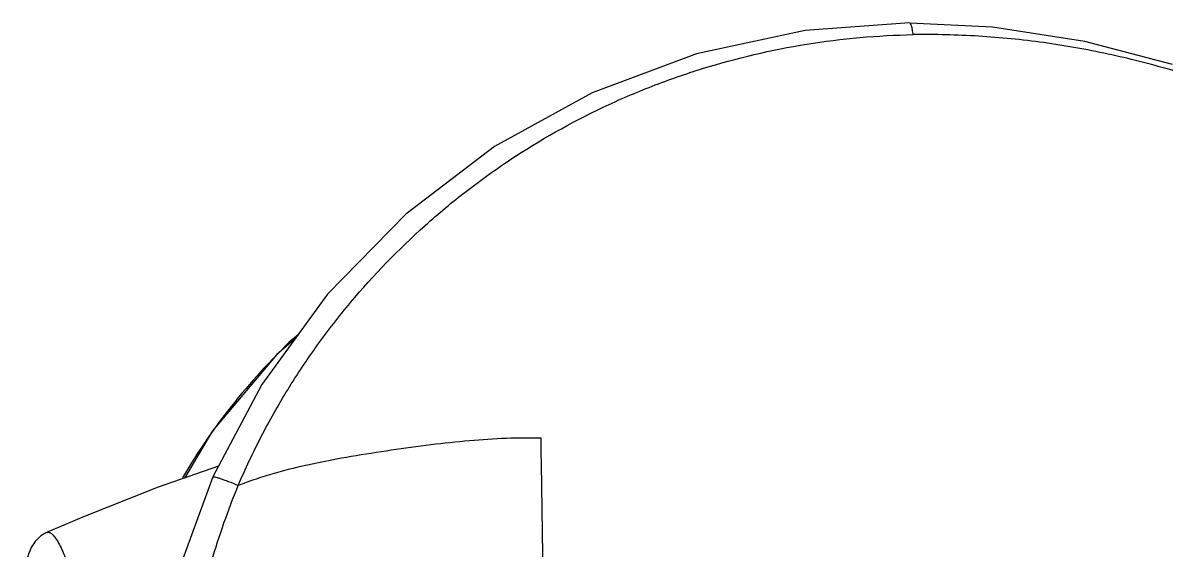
# Model space of a CAD drawing. Extents: x 0 to 1462, y 0 to 1072.
# Drawn here: x 746.35 to 790.26, y 1007.77 to 1027.9 of the extents above; entities that cross this region are included whole.
import ezdxf

# ---------------------------------------------------------------- set-up
doc = ezdxf.new("R2010")
doc.units = 0
doc.header["$LTSCALE"] = 10
doc.header["$MEASUREMENT"] = 0
doc.layers.get('0').update_dxf_attribs({"linetype": 'CONTINUOUS'})

msp = doc.modelspace()

# ---------------------------------------------------------------- linework, layer by layer
at = {"color": 7, "linetype": 'Continuous'}
for p, q in [((780.267, 1027.903), (780.267, 1027.903)), ((747.255, 1008.435), (747.255, 1008.436))]:
    msp.add_line(p, q, dxfattribs=at)
at = {"color": 9, "linetype": 'Continuous'}
msp.add_line((790.348, 1026.088), (790.265, 1026.111), dxfattribs=at)
at = {"color": 7, "linetype": 'Continuous'}
for points in [[(780.266, 1027.904), (776.266, 1027.619), (772.107, 1026.726), (768.118, 1025.236), (764.385, 1023.18), (760.989, 1020.597), (758.003, 1017.547), (755.491, 1014.096), (753.61, 1010.562)], [(790.315, 1026.316), (786.966, 1027.2), (783.437, 1027.745), (780.267, 1027.903)], [(756.768, 1015.851), (756.058, 1015.239), (753.604, 1012.322), (752.523, 1010.52)], [(753.832, 1010.979), (751.52, 1010.169), (748.66, 1009.039), (747.255, 1008.436)], [(753.61, 1010.562), (752.221, 1006.766), (751.31, 1002.469), (751.02, 998.246)], [(747.255, 1008.435), (747.038, 1008.31), (746.817, 1008.098), (746.662, 1007.86), (746.558, 1007.615), (746.485, 1007.357), (746.431, 1007.072), (746.391, 1006.749), (746.364, 1006.379), (746.35, 1005.958), (746.349, 1005.484), (746.362, 1004.958), (746.39, 1004.384), (746.434, 1003.766), (746.495, 1003.111), (746.565, 1002.48)]]:
    msp.add_lwpolyline(points, dxfattribs=at)
msp.add_arc((773.109, 998.417), 23.947, 132.7789, 149.6083, dxfattribs=at)
at = {"color": 9, "linetype": 'Continuous'}
for points, knots in [([(780.402, 1027.459), (780.394, 1027.522), (780.378, 1027.632), (780.345, 1027.773), (780.318, 1027.859), (780.282, 1027.903), (780.267, 1027.903)], [0, 0, 0, 0, 0.40075, 0.704215, 0.90085, 1, 1, 1, 1]), ([(754.583, 1010.239), (754.856, 1010.87), (755.44, 1012.114), (756.453, 1013.908), (757.599, 1015.618), (759.282, 1017.779), (761.194, 1019.75), (763.295, 1021.501), (765.517, 1023.088), (767.9, 1024.437), (770.409, 1025.512), (774.263, 1026.859), (777.683, 1027.406), (780.402, 1027.459)], [0, 0, 0, 0, 0.062897, 0.125727, 0.188492, 0.251196, 0.376345, 0.438883, 0.501386, 0.626212, 0.688638, 0.751048, 1, 1, 1, 1]), ([(790.265, 1026.111), (789.465, 1026.335), (787.853, 1026.748), (785.392, 1027.184), (782.903, 1027.43), (781.235, 1027.47), (780.402, 1027.459)], [0, 0, 0, 0, 0.249405, 0.499472, 0.749702, 1, 1, 1, 1]), ([(766.165, 1012.037), (765.724, 1012.054), (764.81, 1012.045), (763.404, 1011.948), (761.933, 1011.791), (760.427, 1011.584), (758.913, 1011.345), (757.417, 1011.071), (755.967, 1010.719), (755.035, 1010.407), (754.583, 1010.237)], [0, 0, 0, 0, 0.112336, 0.232762, 0.359217, 0.489218, 0.620187, 0.749889, 0.876884, 1, 1, 1, 1]), ([(766.307, 998.246), (766.307, 1000.531), (766.284, 1003.969), (766.223, 1008.566), (766.187, 1010.878), (766.165, 1012.037)], [0, 0, 0, 0, 0.497053, 0.747882, 1, 1, 1, 1]), ([(753.61, 1010.562), (753.613, 1010.57), (753.648, 1010.572), (753.698, 1010.562), (753.788, 1010.539), (753.902, 1010.503), (754.043, 1010.453), (754.274, 1010.366), (754.456, 1010.293), (754.583, 1010.239)], [0, 0, 0, 0, 0.023923, 0.078525, 0.165538, 0.283399, 0.42946, 0.600408, 1, 1, 1, 1]), ([(752.286, 998.246), (752.278, 999.27), (752.376, 1001.32), (752.805, 1004.366), (753.519, 1007.358), (754.195, 1009.294), (754.583, 1010.239)], [0, 0, 0, 0, 0.250097, 0.500261, 0.750325, 1, 1, 1, 1]), ([(747.255, 1008.436), (747.269, 1008.442), (747.3, 1008.45), (747.35, 1008.444), (747.401, 1008.423), (747.477, 1008.368), (747.575, 1008.258), (747.691, 1008.077), (747.814, 1007.84), (747.942, 1007.549), (748.073, 1007.207), (748.207, 1006.818), (748.342, 1006.387), (748.526, 1005.742), (748.746, 1004.866), (748.987, 1003.757), (749.13, 1002.99), (749.197, 1002.6)], [0, 0, 0, 0, 0.007319, 0.014867, 0.023399, 0.033443, 0.059113, 0.093053, 0.135421, 0.185991, 0.244317, 0.309818, 0.381819, 0.459554, 0.629009, 0.81147, 1, 1, 1, 1])]:
    msp.add_open_spline(points, degree=3, knots=knots, dxfattribs=at)

doc.saveas('drawing.dxf')
